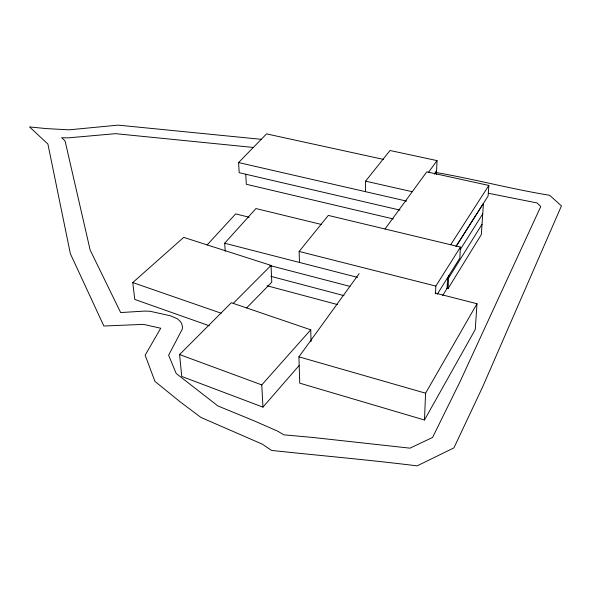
<?xml version="1.0" encoding="UTF-8"?>
<svg xmlns="http://www.w3.org/2000/svg" width="591" height="591" viewBox="0 0 591 591"><rect width="100%" height="100%" fill="white"/><g stroke="black" fill="none" stroke-linecap="round" stroke-linejoin="round"><path stroke-width="0.89" d="M365.511 191.676L365.578 181.164L390.03 150.506L437.022 160.604L436.439 174.397M359.136 273.618L298.928 356.838L299.74 383.16L424.471 420.002L425.586 393.192L477.003 303.737L435.035 293.018M435.493 293.882L435.84 286.081L460.441 247.075L328.315 215.412L299.149 251.456L299.467 262.448M456.126 246.299L483.445 203.356L481.333 234.575L448.044 288.644L447.069 288.401L447.616 277.777L448.591 278.021L482.027 224.285M442.689 295.507L447.49 287.721L447.675 284.182M448.044 288.644L448.732 275.332M460.441 247.075L459.813 258.09L437.259 294.266M477.003 303.737L475.26 329.512L424.471 420.002M385.014 228.998L426.783 171.855L488.838 185.441L488.1 196.027L456.045 246.432M447.069 288.401L447.49 287.721M460.241 249.631L482.736 213.876M450.697 244.74L488.838 185.441M434.459 173.931L436.586 170.976L434.481 173.909M428.556 172.24L437.022 160.604M311.036 341.576L310.755 329.815L231.34 302.732L179.583 354.556L181.74 376.452L262.951 407.133L299.194 365.43M262.951 407.133L261.776 384.904L310.755 329.815M225.223 251.271L224.669 243.233L255.947 208.549L321.238 224.417M207.086 244.992L235.669 213.905L249.092 217.215M399.952 210.1L239.185 172.698L238.594 162.562L266.541 133.891L383.5 159.4M246.639 307.911L271.779 282.18L271.033 265.411L183.72 237.375L132.753 282.572L134.778 299.445L209.34 325.789M233.26 303.331L271.033 265.411M261.444 139.336L118.148 125.129L69.088 129.828L46.526 128.616L29.55 126.925L47.908 144.064L70.366 253.709L103.868 326.018L143.428 324.37L160.73 328.234L145.142 355.213L154.953 381.402L180.129 401.814L200.955 417.46L262.345 444.166L271.505 450.401C320.034 455.646 368.666 459.805 417.106 465.871L453.925 447.882L482.788 386.588L561.45 205.875L549.6 195.274C511.599 189.105 474.337 179.139 436.424 172.572M253.347 147.454L115.6 133.669L68.017 137.88L61.641 137.74L63.865 139.727A17.597 8.422 -11.4 0 1 65.217 141.552L90.157 250.059L120.66 312.565L144.426 311.102L149.878 311.235L170.437 315.793L177.529 318.881L180.462 321.615L181.733 323.698L182.508 326.956L182.25 329.202L168.612 355.235L176.177 373.468L217.894 405.951L254.049 420.807L277.674 431.171L283.909 434.843L312.624 437.443L410.021 448.163L432.605 437.436L460.212 381.321L540.772 206.503L537.02 202.935L488.521 193.301M365.578 181.164L412.267 191.72M238.594 162.562L406.586 201.103M393.355 218.958L246.314 184.274L245.753 174.227M299.149 251.456L435.84 286.081M224.669 243.233L357.57 277.371M269.851 265.522L349.99 286.384M270.833 276.337L344.014 295.633M267.095 285.778L337.483 304.572M298.928 356.838L425.586 393.192M132.753 282.572L221.108 313.193M179.583 354.556L261.776 384.904"/></g></svg>
